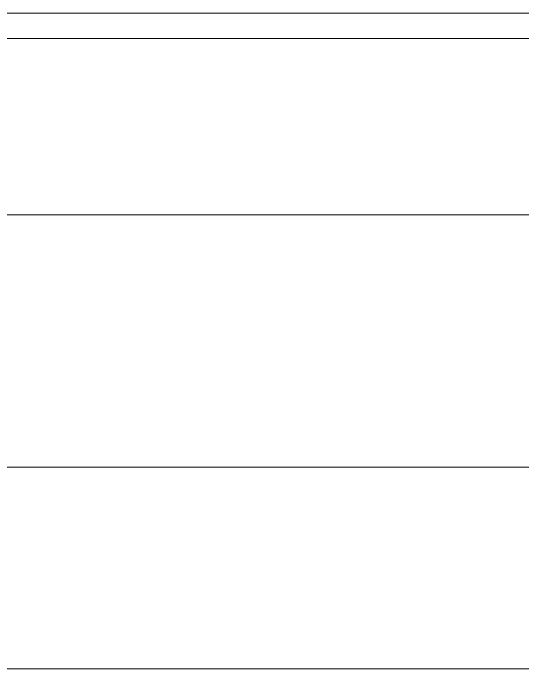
# Model space of a CAD drawing. Header units: millimetres. Extents: x -546 to 1681, y -650 to 1730.
# Drawn here: x 764.734 to 765.745, y 612.973 to 614.273 of the extents above; entities that cross this region are included whole.
import ezdxf

# ---------------------------------------------------------------- set-up
doc = ezdxf.new("R2010")
doc.units = ezdxf.units.MM

msp = doc.modelspace()

# ---------------------------------------------------------------- linework, layer by layer
at = {"color": 8, "lineweight": 0, "true_color": 0x7f7f7f}
for points in [[(764.1172, 614.2727), (766.9152, 614.2727)], [(766.6162, 614.2227), (764.4162, 614.2227)], [(766.9152, 613.8727), (764.1172, 613.8727)], [(764.1172, 613.3727), (766.9152, 613.3727)], [(766.9152, 612.9727), (764.1172, 612.9727)]]:
    msp.add_lwpolyline(points, dxfattribs=at)

doc.saveas('drawing.dxf')
